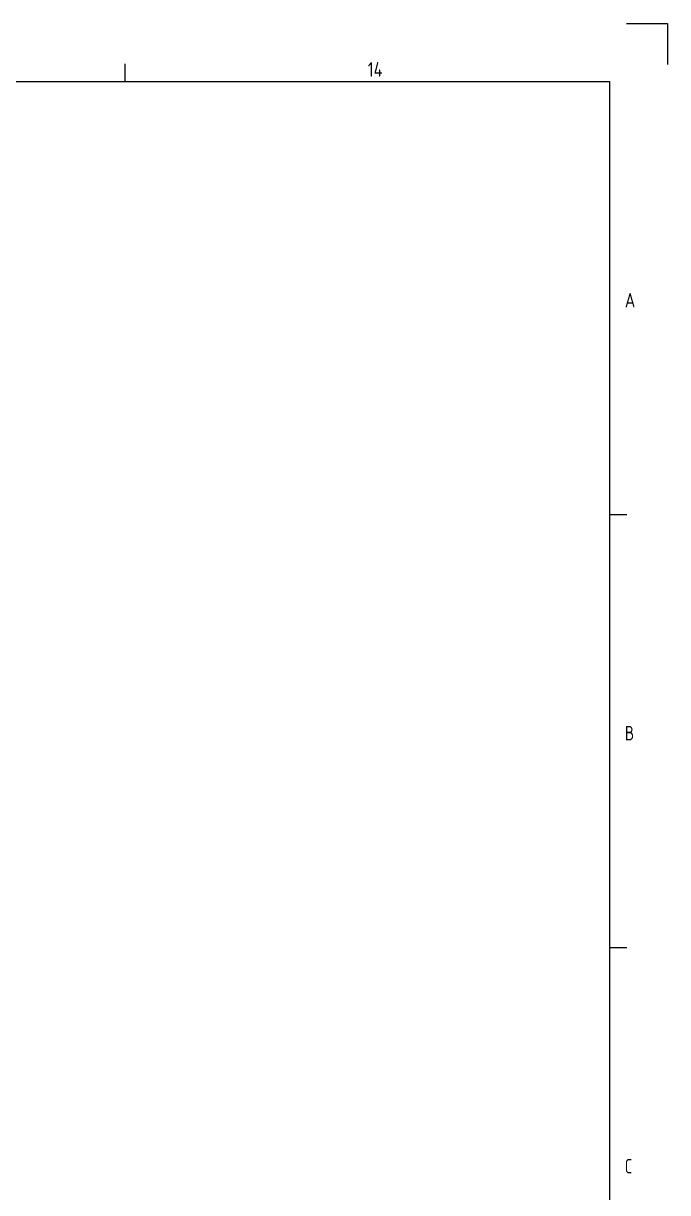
# Model space of a CAD drawing. Header units: millimetres. Extents: x 0 to 1189, y 0 to 841.
# Drawn here: x 1078 to 1189, y 639.5 to 841 of the extents above; entities that cross this region are included whole.
import ezdxf

# ---------------------------------------------------------------- set-up
doc = ezdxf.new("R2010")
doc.units = ezdxf.units.MM
doc.layers.add('162', color=7, linetype='CONTINUOUS', true_color=0xffffff)
doc.styles.add('iso-1', font='isocp.shx')

msp = doc.modelspace()

# ---------------------------------------------------------------- linework, layer by layer
at = {"layer": '162', "color": 163, "linetype": 'Continuous'}
for p, q in [((1181.929, 841), (1189, 841)), ((1189, 841), (1189, 833.929)), ((1095.5, 831), (1095.5, 834)), ((10, 831), (1179, 831)), ((1179, 831), (1179, 10)), ((1179, 756.364), (1182, 756.364)), ((1179, 681.728), (1182, 681.728))]:
    msp.add_line(p, q, dxfattribs=at)

# ---------------------------------------------------------------- texts
at = {"layer": '162', "color": 163, "linetype": 'Continuous', "char_height": 2.5, "attachment_point": 7, "line_spacing_factor": 0.963855, "style": 'iso-1'}
for s, insert in [('\\W00.910;14 ', (1137.315, 831.821)), ('\\W00.896;A ', (1181.625, 792.036)), ('\\W00.841;B ', (1181.625, 717.4)), ('\\W00.795;C ', (1181.625, 642.764))]:
    msp.add_mtext(s, dxfattribs=dict(at, insert=insert))

doc.saveas('drawing.dxf')
